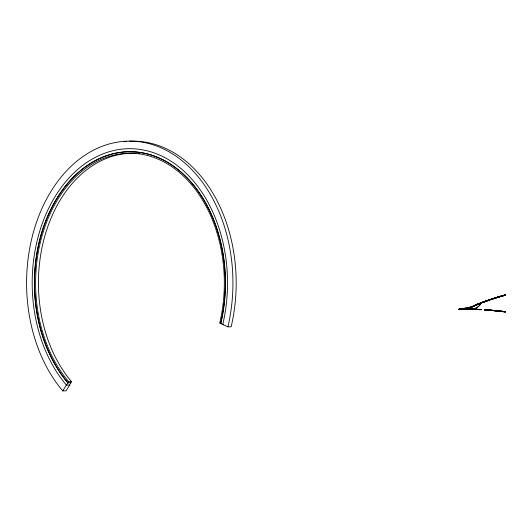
<?xml version="1.0" encoding="UTF-8"?>
<svg xmlns="http://www.w3.org/2000/svg" width="532" height="532" viewBox="0 0 532 532"><rect width="100%" height="100%" fill="white"/><g stroke="black" fill="none" stroke-linecap="round" stroke-linejoin="round"><path stroke-width="0.8" d="M458.963 309.092L459.036 309.484L459.242 309.079M470.049 307.536L469.796 308.075L470.561 307.722M469.842 308.075L469.69 307.709M481.054 309.391L480.975 309.784L480.735 309.378M484.359 309.804L484.991 310.036M505.367 311.925L504.994 311.772M505.367 295.26L505.227 294.874L504.981 295.346M481.061 303.193L479.259 305.794M62.749 390.874L66.327 385.115L69.572 385.115L65.995 390.874L62.749 390.874A141.871 103.181 -90 0 1 43.225 205.724A141.871 103.181 -90 0 1 174.183 154.945A141.871 103.181 -90 0 1 227.889 326.834L231.134 326.834A141.871 103.181 -90 0 0 129.662 141.199M222.755 324.493L219.709 323.09A129.761 94.377 90 0 0 170.586 165.871A129.761 94.377 90 0 0 50.806 212.315A129.761 94.377 90 0 0 68.668 381.663L66.42 385.115A134.303 97.675 -90 0 1 47.94 209.847A134.303 97.675 -90 0 1 171.909 161.775A134.303 97.675 -90 0 1 222.755 324.493L223.706 324.493M70.809 382.814L71.521 381.663A129.761 94.377 90 0 1 44.814 236.095A129.761 94.377 90 0 1 135.899 153.296M69.473 385.115L70.902 382.814L67.85 382.814A131.278 95.474 90 0 1 49.789 211.497A131.278 95.474 90 0 1 170.958 164.501A131.278 95.474 90 0 1 220.66 323.562M479.871 305.109L481.866 302.469M479.259 305.681L477.59 307.203M478.501 306.385L474.132 309.218M476.539 307.789L473.746 309.139M469.67 307.888L470.115 307.602M469.823 307.888L470.541 307.543M469.729 308.001L470.208 307.829M469.989 307.602L470.408 307.363M470.022 307.715L470.481 307.43M470.082 307.829L470.574 307.656M470.84 307.257L470.354 307.43L471.139 307.011M470.381 307.543L470.9 307.363M470.448 307.656L470.933 307.476M470.514 307.722L471.658 307.197M471.206 307.077L460.266 309.065L461.55 309.198M470.807 307.476L471.638 307.017M471.079 307.077L471.884 306.665M471.578 306.904L460.266 309.178L461.776 309.192M471.172 307.303L472.403 306.851L471.977 307.024M471.093 307.011L471.465 306.838M471.299 307.303L471.671 307.13M471.957 306.658L471.458 306.898L471.951 306.731M471.957 306.771L470.714 307.363L472.383 306.671M471.545 307.13L472.037 306.957M471.824 306.731L473.4 305.967M471.851 306.844L472.323 306.558M472.722 306.312L472.21 306.658L473.52 306.153M472.762 306.498L472.29 306.784L472.782 306.678M472.576 306.385L473.081 306.213M472.662 306.612L473.167 306.439M472.729 306.678L474.311 305.993M472.975 306.306L473.846 305.867M473.041 306.439L473.553 306.266M473.34 306.04L473.786 305.8M473.367 306.153L474.291 305.807M473.427 306.266L473.932 306.093M473.753 305.96L474.271 305.727M474.271 305.614L473.753 305.847L475.063 305.268M473.726 305.867L474.238 305.694M473.812 306.093L474.325 305.92M474.112 305.694L474.624 305.521M474.138 305.807L474.684 305.641M474.198 305.92L474.71 305.754M474.265 305.993L474.697 305.82M475.076 305.468L474.524 305.641L475.063 305.381M474.584 305.754L475.103 305.581M474.65 305.82L475.495 305.408M474.89 305.355L475.867 304.922M474.916 305.468L475.409 305.182M474.976 305.581L475.861 305.129M475.282 305.182L476.14 304.776M475.309 305.295L475.808 305.016M475.329 305.268L475.867 305.036M475.369 305.408L475.887 305.242M475.482 305.481L475.874 305.308M475.681 305.016L476.207 304.843M475.708 305.129L476.26 304.956M475.761 305.242L476.286 305.075M475.827 305.308L476.273 305.142M476.08 304.843L476.539 304.603M476.133 304.809L476.606 304.676M476.133 304.922L476.659 304.789M476.226 305.142L476.685 304.903M476.492 304.603L477.483 304.244M476.479 304.676L477.483 304.357M476.506 304.789L477.463 304.457M476.559 304.903L477.49 304.57M476.625 304.976L477.084 304.736M476.878 304.51L478.973 303.606M476.905 304.623L477.41 304.337M477.071 304.809L477.477 304.637M477.284 304.337L478.221 304.005M477.31 304.457L477.809 304.171M477.364 304.57L477.869 304.291M477.43 304.637L477.896 304.404M477.756 304.131L478.275 304.124M477.756 304.244L478.301 304.238M477.829 304.47L478.281 304.304M478.627 303.839L478.095 304.005L479.033 303.679M478.115 304.124L478.68 303.958M478.175 304.238L478.707 304.071M478.035 304.131L479.498 303.626M478.235 304.304L479.512 303.812M478.581 304.071L479.113 303.905M478.926 303.606L479.379 303.44M478.933 303.792L479.445 303.513M478.86 303.679L479.857 303.346M479.053 303.978L479.525 303.739M478.86 303.799L480.735 303.14M479.319 303.513L479.791 303.28M479.399 303.739L479.937 303.579M480.21 303.114L479.731 303.346L480.802 302.908M480.27 303.187L479.758 303.459L480.802 303.021M479.811 303.579L480.349 303.413M480.143 303.187L480.622 302.954M480.17 303.3L481.081 302.914M480.223 303.413L480.762 303.253M480.329 303.486L482.424 302.608M480.556 303.021L481.081 302.801M480.582 303.14L481.154 302.974M480.635 303.253L481.174 303.094M481.453 302.628L480.988 302.788L481.513 302.701M480.995 302.974L481.566 302.814M481.048 303.094L481.593 302.927M481.932 302.542L481.367 302.808L481.985 302.655M481.467 302.927L482.005 302.768M481.806 302.542L482.285 302.309M481.826 302.655L482.351 302.382M481.879 302.768L482.817 302.336M482.225 302.382L482.704 302.149M482.245 302.495L482.77 302.223M482.298 302.608L482.843 302.449M482.657 302.149L483.123 301.99M482.644 302.223L483.182 302.063M482.664 302.336L483.236 302.176M482.717 302.449L483.262 302.296M482.777 302.522L483.681 302.136M483.076 301.99L484.333 301.524M483.063 302.063L483.608 301.903M483.083 302.176L484.08 301.863M483.136 302.296L483.654 302.023M483.482 301.903L484.027 301.75M483.555 302.136L484.519 301.824M483.661 302.209L484.08 302.05M483.96 301.677L484.446 301.591M483.974 301.983L484.499 301.711M484.034 302.05L484.506 301.897M483.901 301.75L486.487 300.76M483.921 301.863L484.865 301.438M484.393 301.824L484.918 301.558M484.453 301.897L484.938 301.671M484.738 301.438L485.709 301.132M484.765 301.558L485.337 301.398M484.812 301.671L485.357 301.518M484.871 301.744L485.763 301.438M485.184 301.398L485.763 301.245M485.297 301.591L485.783 301.365M485.583 301.132L486.554 300.826M485.603 301.245L486.182 301.099M485.656 301.365L486.201 301.212L485.716 301.438M486.022 301.099L486.6 300.946M486.62 301.059L486.075 301.212L486.607 301.132M486.428 300.826L486.973 300.68M486.448 300.946L487.864 300.5M486.494 301.059L487.026 300.793M486.561 301.132L487.046 300.913M486.866 300.607L487.332 300.46L486.847 300.68M486.92 300.913L487.465 300.76M486.979 300.986L489.127 300.248M487.265 300.527L487.751 300.307M487.285 300.647L487.817 300.38M487.339 300.76L487.884 300.613M487.691 300.38L488.177 300.161M487.711 300.5L488.236 300.234M487.758 300.613L488.283 300.347M488.123 300.161L488.595 300.015M488.11 300.234L488.655 300.088M488.13 300.347L488.709 300.201M488.177 300.467L488.728 300.321M488.549 300.015L489.014 299.868M488.529 300.088L489.074 299.942M488.549 300.201L489.546 299.915M488.602 300.321L489.147 300.174M488.948 299.942L489.433 299.722M488.968 300.061L489.493 299.795M489.021 300.174L489.566 300.028M489.387 299.722L490.69 299.297M489.367 299.795L489.852 299.583M489.387 299.915L490.384 299.629M489.44 300.028L489.985 299.888M489.5 300.101L491.648 299.323M489.786 299.656L490.331 299.509M489.859 299.888L491.236 299.463M490.205 299.509L491.169 299.23M490.225 299.629L490.797 299.489M490.624 299.37L491.109 299.157M490.644 299.489L491.216 299.35M490.69 299.602L491.628 299.21M491.043 299.23L491.521 299.017M491.063 299.35L491.581 299.09M491.475 299.017L492.765 298.612M491.455 299.09L492 298.951M491.475 299.21L492.871 298.798M491.521 299.323L492.047 299.07M491.581 299.396L492.067 299.19M491.874 298.951L492.413 298.818M491.94 299.19L492.459 298.931M492 299.257L493.696 298.718M492.286 298.818L492.825 298.678M492.353 299.05L492.891 298.918M492.718 298.612L493.177 298.472M492.699 298.678L494.055 298.279M492.718 298.798L493.284 298.665M492.765 298.918L493.304 298.778M493.111 298.545L493.59 298.339M493.131 298.665L493.696 298.532M493.177 298.778L493.709 298.645M493.523 298.412L493.995 298.206M493.536 298.532L494.102 298.399M493.583 298.645L494.122 298.519M493.929 298.279L494.401 298.08M493.949 298.399L494.461 298.153M493.995 298.519L494.507 298.266M494.055 298.585L494.527 298.386M494.334 298.153L494.866 298.02M494.354 298.266L495.319 298.006M494.913 298.139L494.401 298.386L494.933 298.252M494.76 297.947L496.416 297.441M494.74 298.02L495.272 297.893M494.807 298.252L495.339 298.126M494.866 298.326L495.319 298.199M495.146 297.893L495.678 297.767M495.166 298.006L495.724 297.88M495.212 298.126L495.738 298M495.272 298.199L495.718 298.073M495.551 297.767L496.077 297.641M495.565 297.88L496.123 297.754M495.611 298L496.143 297.873M495.671 298.073L496.915 297.701M495.95 297.641L496.476 297.514M495.97 297.754L497.314 297.388M496.017 297.873L496.542 297.747M496.349 297.514L496.815 297.322M496.369 297.634L496.875 297.388M496.416 297.747L496.935 297.627M496.748 297.388L497.214 297.195M496.768 297.508L497.274 297.268M496.808 297.627L497.334 297.501M497.147 297.268L497.666 297.149M497.161 297.388L498.098 297.149M497.207 297.501L497.713 297.268M497.267 297.574L497.726 297.381M497.56 297.075L497.999 296.956M497.54 297.149L498.058 297.029M497.6 297.381L498.118 297.262M497.659 297.454L498.484 297.222M497.952 296.956L498.384 296.836M497.932 297.029L498.444 296.909M497.945 297.149L498.491 297.029M497.992 297.262L498.504 297.149M498.338 296.836L498.777 296.723M498.318 296.909L498.83 296.796M498.338 297.029L498.876 296.909M498.378 297.149L498.896 297.029M498.437 297.222L499.275 296.916M498.703 296.796L499.162 296.603M498.723 296.909L499.216 296.676M498.77 297.029L499.262 296.796M499.109 296.603L500.299 296.271M499.089 296.676L499.601 296.563M499.109 296.796L500.027 296.57M499.149 296.916L499.648 296.683M499.209 296.989L499.661 296.803M499.475 296.563L499.98 296.45M499.535 296.803L500.04 296.69M499.595 296.876L500.399 296.65M499.854 296.45L500.359 296.344M499.867 296.57L500.778 296.351M499.914 296.69L500.419 296.577M500.233 296.344L501.044 296.051L500.605 296.231M500.246 296.457L500.732 296.231M500.293 296.577L500.792 296.47M500.619 296.351L501.151 296.244M500.665 296.47L501.164 296.364M500.725 296.543L501.144 296.437M501.417 295.945L500.998 296.051L501.477 296.018M500.991 296.244L501.516 296.138M501.038 296.364L501.53 296.257M501.091 296.437L501.895 296.151M501.35 296.018L501.842 295.912M501.363 296.138L502.607 295.825M501.403 296.257L501.882 296.031M501.736 295.839L502.148 295.739M501.716 295.912L502.201 295.812M501.769 296.151L502.261 296.045M501.829 296.224L502.241 296.118M502.075 295.812L502.866 295.533M502.095 295.925L502.567 295.706M502.135 296.045L502.62 295.945M502.441 295.706L502.92 295.606M502.454 295.825L502.966 295.726M502.494 295.945L502.979 295.845M502.554 296.018L502.959 295.918M502.793 295.606L503.219 295.433M502.807 295.726L503.624 295.413M502.853 295.845L503.319 295.626M502.906 295.918L503.332 295.745M503.152 295.506L503.571 295.34M503.166 295.626L503.671 295.533M503.206 295.745L503.684 295.646M503.265 295.819L504.376 295.46M503.525 295.34L503.871 295.24M503.498 295.413L503.977 295.313M503.511 295.533L504.017 295.433M503.558 295.646L504.03 295.553M503.851 295.313L505.274 294.874M503.864 295.433L504.323 295.22M503.904 295.553L504.702 295.247M504.196 295.22L504.662 295.127M504.25 295.46L504.715 295.366M504.356 295.533L504.695 295.44M504.536 295.127L505.001 295.041M504.549 295.247L505.041 295.16M504.589 295.366L505.054 295.273M504.649 295.44L505.028 295.346M504.875 295.041L505.334 294.947M504.881 295.16L505.373 295.067M504.928 295.273L505.387 295.187M458.91 309.165L459.296 309.159M458.897 309.292L460.646 309.225M458.917 309.411L459.309 309.398M459.176 309.079L459.681 309.059M459.129 309.159L459.515 309.145M459.116 309.278L459.542 309.272M459.136 309.398L459.522 309.391M459.349 309.145L460.18 309.119M459.355 309.391L460.187 309.365M459.568 309.139L459.954 309.125M459.555 309.258L460.872 309.218M459.575 309.385L459.967 309.371M459.841 309.052L460.346 309.032M460.007 309.119L460.852 309.092M460.02 309.365L460.406 309.358M460.24 309.358L460.632 309.345M460.506 309.026L461.018 309.012M460.466 309.345L460.858 309.338M460.679 309.092L461.53 309.072M460.685 309.338L461.078 309.331M460.905 309.039L462.441 309.052M460.912 309.331L461.763 309.311M461.138 309.325L461.53 309.318M461.357 309.072L461.756 309.065M461.231 309.145L462.461 309.172M461.59 309.311L462.448 309.292M461.862 308.986L462.541 308.999M461.816 309.059L462.694 309.165M461.796 309.185L462.235 309.178M461.816 309.305L462.215 309.298M462.275 309.052L462.674 309.045M462.275 309.292L462.674 309.292M462.501 309.045L462.907 309.039M462.488 309.165L463.857 309.145M462.508 309.292L462.907 309.285M462.787 308.966L463.838 309.026M462.734 309.039L463.625 309.152M462.714 309.165L463.159 309.159M462.74 309.285L463.605 309.272L463.259 309.351M462.966 309.032L463.365 309.032M462.973 309.278L463.372 309.278M463.432 309.026L464.017 308.946M463.439 309.272L463.838 309.272M463.665 309.026L464.07 309.019M463.545 308.979L464.562 309.139M463.545 309.092L464.07 309.265M464.31 309.019L463.904 309.019L465.274 309.132M463.877 308.972L464.217 308.972M463.904 309.265L464.782 309.258M464.19 308.946L465.015 309.012M464.137 309.019L464.556 309.079M464.143 309.265L464.542 309.258M464.556 308.966L465.034 309.132M464.423 308.939L465.021 309.258M464.376 309.019L464.782 309.012M464.902 308.939L465.919 308.932M464.848 309.012L465.241 309.072M464.848 309.258L465.254 309.252M465.088 309.012L465.972 309.006M465.068 309.132L465.513 309.132M465.088 309.252L465.493 309.252M465.327 309.012L465.733 309.006M465.307 309.132L466.232 309.132M465.327 309.252L465.733 309.252M465.806 309.006L466.697 309.006M465.806 309.252L466.697 309.252M465.547 309.132L465.992 309.132M465.567 309.252L465.972 309.252M466.045 309.006L466.458 309.006M465.926 308.959L466.956 309.132M465.926 309.072L466.458 309.252M221.292 323.562L220.76 323.562A131.278 95.474 90 0 0 171.058 164.501A131.278 95.474 90 0 0 49.882 211.497A131.278 95.474 90 0 0 67.95 382.814M68.668 381.663L71.521 381.663M466.271 309.072L466.717 309.132M466.77 309.006L467.182 309.012M466.584 308.932L467.202 309.132M466.531 309.006L467.182 309.252M466.531 309.252L466.936 309.252M467.428 309.012L467.016 309.012L467.448 309.132M467.016 309.252L467.428 309.252M467.309 308.932L468.16 309.012M467.256 309.012L467.668 309.079M467.236 309.132L467.688 309.132M467.256 309.252L467.668 309.258M467.309 309.331L468.353 309.338M467.555 308.939L468.18 309.139M467.502 309.012L467.914 309.012M467.748 309.258L468.16 309.258M467.482 309.132L467.934 309.139M467.502 309.258L467.914 309.258M468.406 309.019L467.994 309.012L468.918 309.145M467.974 309.139L468.426 309.139M467.987 309.258L468.406 309.265M468.898 309.026L468.24 309.019M468.286 308.939L469.164 309.152M468.479 309.265L468.898 309.265M468.213 309.139L468.672 309.145M468.233 309.265L468.652 309.265M468.725 308.972L469.144 309.026M468.712 309.145L469.41 309.152M468.725 309.265L469.144 309.272M469.224 309.032L469.643 309.032M469.078 308.979L469.656 309.159M468.978 309.026L469.909 309.159M469.636 309.278L468.971 309.272L469.337 309.351M469.224 309.272L469.583 309.351M469.437 308.986L469.889 309.039M469.47 309.278L469.889 309.285M469.969 309.045L470.388 309.045M469.796 308.992L470.408 309.172M469.723 309.039L470.381 309.292M469.696 309.159L470.88 309.305M469.716 309.285L470.135 309.285M470.222 309.045L470.634 309.052M470.148 308.999L470.654 309.172M470.867 309.012L471.591 308.999M470.72 309.059L471.638 309.072M470.468 309.052L470.887 309.059M470.694 309.178L471.658 309.198M470.448 309.172L471.405 309.192M470.714 309.305L471.133 309.305M470.468 309.298L470.827 309.378M470.966 309.065L471.385 309.065M471.212 309.311L471.638 309.318M470.966 309.305L471.385 309.311M471.525 308.999L472.396 309.092M471.472 309.072L471.951 309.152M471.452 309.198L471.911 309.205M471.465 309.318L471.884 309.325M472.03 309.012L472.921 309.232M471.778 309.006L472.416 309.218M471.724 309.079L472.143 309.085M471.97 309.331L472.389 309.338M471.698 309.205L472.163 309.212M471.718 309.325L472.137 309.331M472.483 309.099L472.901 309.105M472.23 309.092L472.895 309.351M472.203 309.218L472.669 309.225M472.842 309.431L472.27 309.411M472.223 309.338L472.642 309.345M472.735 309.105L473.154 309.119M472.675 309.059L473.174 309.238M472.675 309.172L473.034 309.178M472.729 309.351L473.148 309.358M473.4 309.079L473.766 309.092M473.294 309.045L474.67 309.411M473.241 309.125L473.66 309.132M473.041 309.039L473.68 309.252M472.988 309.119L473.653 309.378M472.961 309.238L473.427 309.245M473.287 309.444L473.859 309.458M472.981 309.358L473.4 309.365M473.493 309.132L473.919 309.139M473.739 309.385L474.165 309.391M473.473 309.252L473.932 309.265M473.487 309.378L473.912 309.385M474.258 309.159L474.677 309.165M473.999 309.145L475.442 309.438M473.999 309.391L474.418 309.405M474.511 309.165L474.936 309.178M474.491 309.292L474.95 309.298M474.504 309.411L474.93 309.418M475.023 309.185L475.448 309.192M474.763 309.178L475.974 309.338M474.757 309.418L475.182 309.431M475.535 309.205L475.96 309.218M475.276 309.192L476.207 309.471M475.256 309.318L476.466 309.478M475.694 309.451L475.269 309.438L475.641 309.524M476.1 309.152L476.679 309.172M476.047 309.225L476.473 309.238M475.788 309.218L476.486 309.358M476.087 309.544L476.665 309.564M475.781 309.458L476.153 309.544M476.559 309.245L476.985 309.258M476.532 309.371L476.998 309.378M476.3 309.238L476.725 309.245M476.978 309.504L476.293 309.478M476.28 309.358L477.437 309.604M477.071 309.272L477.497 309.278M477.051 309.391L478.002 309.551M476.818 309.258L477.49 309.524M476.792 309.378L477.257 309.391M476.805 309.504L477.231 309.511M477.583 309.292L478.009 309.305M477.33 309.278L478.029 309.425M477.324 309.524L477.749 309.538M478.102 309.318L478.527 309.331M477.842 309.305L478.541 309.451M477.822 309.425L478.521 309.577M477.836 309.551L478.261 309.564M478.614 309.345L479.039 309.358M478.361 309.331L479.751 309.717M478.334 309.451L479.033 309.597M478.348 309.577L478.773 309.584M479.133 309.371L479.558 309.385M478.926 309.278L479.571 309.504M478.873 309.358L479.545 309.624M479.292 309.611L478.867 309.597L479.232 309.69M479.645 309.398L480.07 309.411M479.445 309.305L480.09 309.531M479.392 309.385L480.064 309.657M479.365 309.504L480.01 309.73M479.379 309.624L479.804 309.637M480.163 309.425L480.589 309.438M479.957 309.331L481.094 309.71M479.904 309.411L480.576 309.684L479.877 309.531M479.897 309.657L480.323 309.671M480.675 309.451L481.101 309.464M480.423 309.438L481.121 309.591M480.409 309.684L480.835 309.697M484.885 309.717L485.31 309.73M484.639 309.697L485.324 309.857M484.439 309.604L485.297 309.976M484.386 309.684L484.805 309.697M485.237 310.05L484.373 309.923M485.39 309.75L485.809 309.77M485.197 309.657L485.822 309.89M485.137 309.73L485.796 310.01M485.423 310.07L485.989 310.103M485.124 309.976L485.543 309.996M486.142 309.804L486.561 309.824M485.889 309.784L486.574 309.943M485.696 309.69L486.547 310.063M485.643 309.77L486.062 309.784M486.487 310.143L485.63 310.01M485.616 309.89L486.241 310.123M486.64 309.837L487.059 309.857M486.448 309.744L487.073 309.983M486.388 309.824L487.046 310.103M486.361 309.943L487.239 310.196M486.374 310.063L486.793 310.083M487.445 309.817L488.316 310.076M487.385 309.897L487.804 309.917M487.139 309.877L487.817 310.036M486.886 309.857L487.359 310.016M486.86 309.983L487.545 310.136M486.873 310.103L487.292 310.123M487.937 309.857L488.303 309.95M487.505 309.817L488.782 310.236M487.611 310.036L488.29 310.196M487.625 310.156L488.037 310.176M487.372 310.136L487.984 310.256M488.19 309.877L488.795 309.99M488.13 309.95L488.861 310.256M488.117 310.196L488.974 310.329M488.928 309.937L489.533 310.05M488.875 310.01L489.546 310.169M488.629 309.99L489.959 310.409M488.808 310.116L489.467 310.369M488.602 310.116L489.221 310.349M489.673 309.996L490.271 310.109M489.613 310.07L490.75 310.395M489.367 310.05L490.258 310.356M489.34 310.169L490.205 310.429M489.354 310.296L489.713 310.389M490.404 310.056L490.963 310.096M490.351 310.129L490.763 310.149M490.105 310.109L490.777 310.276M490.078 310.229L490.69 310.469M490.092 310.356L490.444 310.449M491.083 310.189L491.495 310.216M490.837 310.169L491.508 310.336M491.023 310.296L491.482 310.455M490.597 310.149L491.422 310.535M490.564 310.276L491.176 310.508M490.577 310.395L490.989 310.415M491.568 310.236L491.98 310.256M491.382 310.136L491.994 310.375M491.329 310.216L491.741 310.236M491.967 310.502L491.309 310.455M491.295 310.336L491.907 310.575M492.293 310.296L492.705 310.322M491.867 310.183L492.692 310.562M491.814 310.256L492.871 310.661M491.787 310.375L492.446 310.542M491.794 310.502L492.393 310.615M493.078 310.289L493.43 310.382M492.592 310.242L493.889 310.675M492.539 310.322L493.41 310.628M492.512 310.442L493.171 310.608M492.519 310.562L493.111 310.681M493.317 310.309L493.902 310.429M493.018 310.362L494.547 310.814M493.244 310.628L493.829 310.748M494.035 310.375L494.62 310.495M493.975 310.449L494.627 310.615M493.736 310.429L494.6 310.741M493.709 310.548L494.308 310.794M493.723 310.675L494.068 310.768M494.747 310.442L495.777 310.854L495.425 310.907M494.687 310.515L495.093 310.542M494.507 310.422L495.106 310.661M494.447 310.495L495.073 310.781M494.434 310.741L494.84 310.761M495.392 310.588L495.797 310.608M495.219 310.488L495.811 310.728M494.926 310.542L495.365 310.708M494.893 310.661L495.545 310.828M494.906 310.781L495.312 310.808M496.15 310.582L496.682 310.622M496.097 310.655L496.496 310.675M495.864 310.628L496.509 310.801M496.043 310.755L496.476 310.921M495.631 310.608L496.063 310.774M495.598 310.728L496.243 310.901M495.611 310.854L496.01 310.874M496.562 310.701L496.961 310.721M496.329 310.675L496.968 310.848M496.296 310.801L496.941 310.967M496.309 310.921L496.708 310.941M497.254 310.768L497.653 310.794M497.659 310.914L498.318 311.107M496.848 310.648L497.633 311.04M496.795 310.721L497.573 311.114M496.762 310.848L497.4 311.014M496.775 310.967L497.347 311.087M497.939 310.841L498.338 310.868M497.766 310.741L497.54 310.721M497.48 310.794L498.258 311.187M497.467 311.04L497.965 311.16M498.225 310.788L498.79 310.914M498.165 310.868L498.797 311.034M497.999 310.768L498.77 311.154M497.912 310.961L498.936 311.253M499.129 310.887L499.462 310.987M498.903 310.861L500.492 311.426M498.843 310.934L499.475 311.107M498.617 310.914L499.442 311.227M498.59 311.034L499.827 311.353M498.597 311.154L499.162 311.28M499.415 310.907L499.907 311.034M499.262 311.107L499.887 311.273M500.24 311.007L501.004 311.154M500.02 310.981L500.572 311.107M499.96 311.054L500.579 311.227M499.741 311.034L500.552 311.346M499.721 311.273L500.107 311.3M500.399 311.107L501.423 311.446M500.373 311.227L500.984 311.4M500.931 311.473L500.379 311.346L500.712 311.446M501.117 311.107L501.669 311.353M501.058 311.18L502.068 311.519M500.838 311.154L501.636 311.473M500.812 311.273L501.363 311.519M501.55 311.154L502.095 311.4M501.49 311.227L502.7 311.592M501.47 311.473L502.009 311.599M502.348 311.326L503.777 311.599M502.188 311.227L502.733 311.473M501.975 311.2L502.514 311.326M501.915 311.28L502.647 311.672M501.895 311.519L502.281 311.546M502.434 311.646L501.942 311.599M502.614 311.28L503.152 311.526M502.554 311.353L502.933 311.38M503.126 311.646L502.534 311.592L502.853 311.699M502.527 311.473L503.066 311.719M503.392 311.453L503.771 311.479M503.365 311.546L504.303 311.872M502.979 311.4L503.691 311.799M502.946 311.526L503.478 311.772M502.953 311.646L503.332 311.672M503.804 311.499L504.183 311.526M503.598 311.479L504.19 311.652M503.571 311.599L504.156 311.772M504.216 311.553L504.589 311.579M504.01 311.526L504.595 311.699M503.984 311.652L504.569 311.819M503.99 311.772L504.396 311.819M505.194 311.652L504.476 311.506M504.682 311.526L505.4 311.799M504.802 311.872L505.167 311.898M504.422 311.579L505.107 311.971M504.389 311.699L505.307 311.998M505.021 311.652L505.393 311.679M222.655 324.493L227.889 326.834M123.497 141.725A141.871 103.181 -90 0 1 126.569 141.399M138.307 153.449A129.761 94.377 90 0 1 139.923 153.595M474.95 305.282L474.511 305.454L475.016 305.355"/></g></svg>
